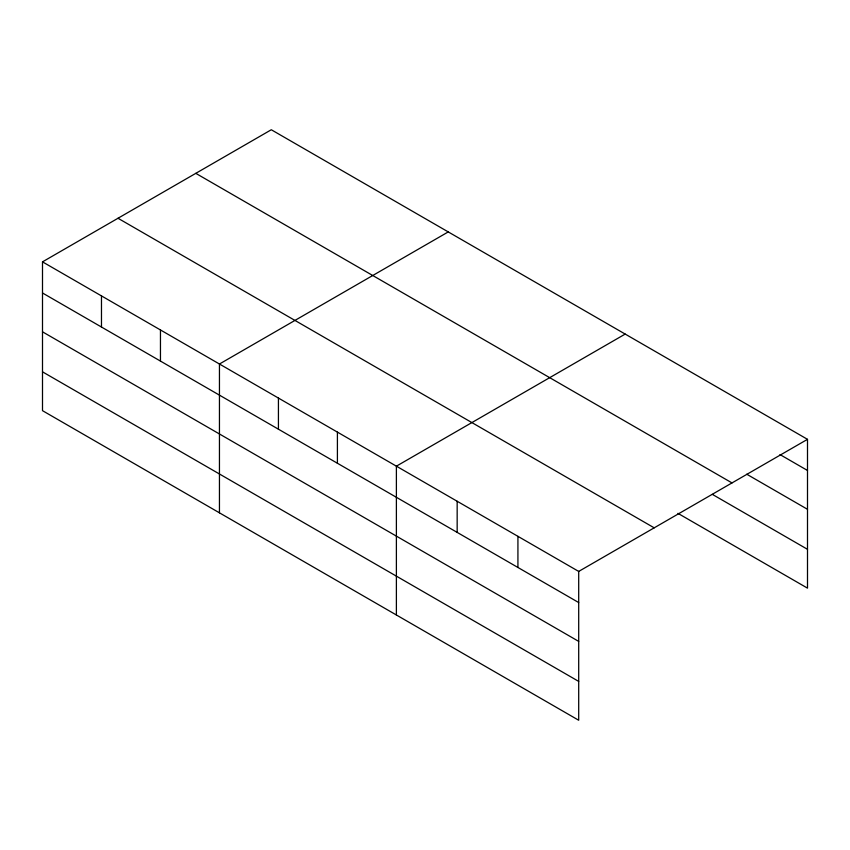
<?xml version="1.0" encoding="UTF-8"?>
<svg xmlns="http://www.w3.org/2000/svg" width="850" height="850" viewBox="0 0 850 850"><rect width="100%" height="100%" fill="white"/><g stroke="black" fill="none" stroke-linecap="round" stroke-linejoin="round"><path stroke-width="1.27" d="M578.701 641.389L578.701 571.423L42.5 261.853L42.5 410.667L578.701 720.247L578.701 641.389L42.5 331.819M677.939 513.347L807.5 588.147L807.5 439.333L271.299 129.752L42.5 261.853M448.248 231.912L219.449 364.013L219.449 512.826M625.196 334.071L396.387 466.172L396.387 614.986M578.701 571.423L807.5 439.333M779.981 454.569L807.5 470.464M746.736 474.215L807.5 509.299M195.798 173.347L731.999 482.917M712.332 494.36L807.5 549.312M118.001 218.259L654.202 527.839M42.5 292.984L578.701 602.554M42.5 371.832L578.701 681.403M517.926 536.339L517.926 567.471M457.162 501.256L457.162 532.387M337.408 432.119L337.408 463.25M278.428 398.066L278.428 429.197M160.459 329.959L160.459 361.091M101.479 295.906L101.479 327.038"/></g></svg>
